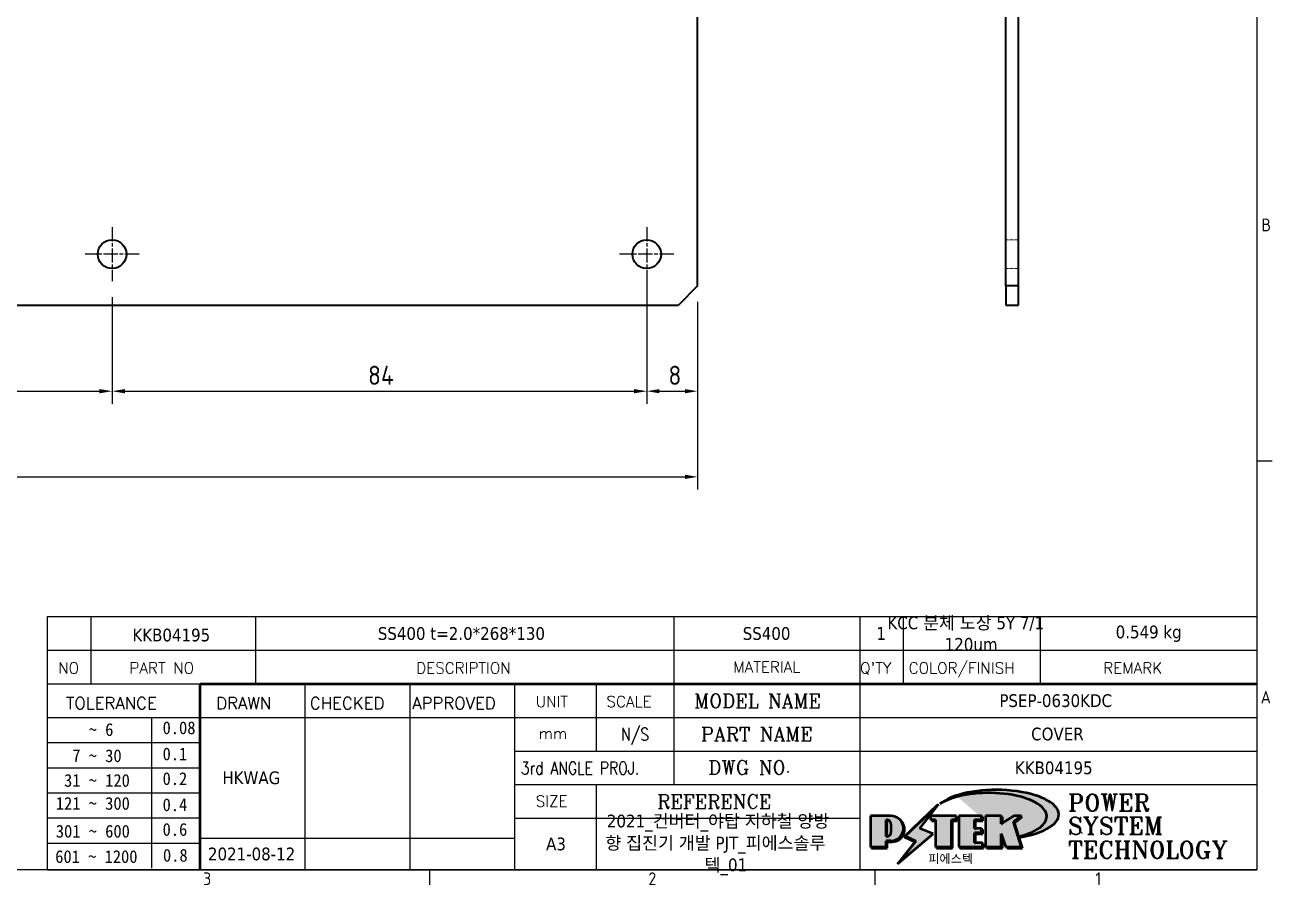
# Model space of a CAD drawing. Header units: millimetres. Extents: x 0 to 420, y 0 to 297.
# Drawn here: x 216.4 to 412.4, y 7.6 to 142.8 of the extents above; entities that cross this region are included whole.
import ezdxf
from ezdxf.enums import TextEntityAlignment as Align

# ---------------------------------------------------------------- set-up
doc = ezdxf.new("R2010")
doc.units = ezdxf.units.MM
doc.linetypes.add('CHAIN', pattern=[0.35429999999999995, 0.2362, -0.0295, 0.0591, -0.0295])
doc.linetypes.add('DASHED', pattern=[0.2067, 0.1654, -0.0413])
doc.layers.get('0').update_dxf_attribs({"color": 3, "lineweight": 25})
for name, color, linetype, lineweight in [('가려진 것(ISO)', 2, 'DASHED', 18), ('가시적인 것(ISO)', 3, 'Continuous', 40), ('경계(ISO)', 7, 'Continuous', 25), ('제목(ISO)', 5, 'Continuous', 50), ('중심 표식(ISO)', 1, 'Continuous', 25), ('치수(ISO)', 2, 'Continuous', 25), ('해치(ISO)', 7, 'Continuous', 18)]:
    doc.layers.add(name, color=color, linetype=linetype, lineweight=lineweight)
doc.styles.add('HAN_291', font='')
doc.styles.add('HAN_370', font='', dxfattribs={"width": 2})
doc.styles.add('RC_284', font='ROMANC.shx')
doc.styles.add('RC_287', font='ROMANC.shx')
doc.styles.add('RC_292', font='ROMANC.shx')
doc.styles.add('ROMANT_294', font='romant.shx')
doc.styles.add('문자 텍스트_PSTEK_POSCO', font='isocp.shx')
doc.styles.add('치수 텍스트_PSTEK_POSCO', font='isocp.shx')
doc.styles.add('텍스트 스타일198', font='tahoma.ttf')
doc.styles.add('텍스트 스타일333', font='ROMANC.shx', dxfattribs={"width": 0.800000011920929})
doc.styles.get('HAN_291').set_extended_font_data('GulimChe')
doc.styles.get('HAN_370').set_extended_font_data('GulimChe')
doc.dimstyles.new('치수_PSTEK_POSCO', dxfattribs={"dimtxt": 3, "dimasz": 2, "dimexe": 2, "dimexo": 2.5, "dimgap": 1, "dimtad": 1, "dimrnd": 1e-08, "dimdsep": 46, "dimtxsty": '치수 텍스트_PSTEK_POSCO', "dimcen": 0.09, "dimdle": 10, "dimclrd": 7, "dimclre": 7, "dimclrt": 2, "dimadec": 1, "dimazin": 2, "dimtfac": 1, "dimtmove": 0, "dimatfit": 3, "dimfxl": 0, "dimtolj": 1, "dimlwd": -1, "dimlwe": -1, "dimarcsym": 0})

# ---------------------------------------------------------------- blocks, each defined once
blk = doc.blocks.new('경계 Default Border')
at = {"layer": '경계(ISO)'}
for p, q in [((410, 74.25000190734863), (412.400016784668, 74.25000190734863)), ((280, 10), (280, 7.599999904632568)), ((350, 10), (350, 7.599999904632568))]:
    blk.add_line(p, q, dxfattribs=at)
at = {"layer": '경계(ISO)', "flags": 128}
blk.add_lwpolyline([(10, 10), (10, 287.0000076293945), (410, 287.0000076293945), (410, 10), (10, 10)], dxfattribs=at)
at = {"layer": '경계(ISO)', "color": 2, "char_height": 2.000000029802322, "attachment_point": 7, "style": '문자 텍스트_PSTEK_POSCO'}
for s, insert in [('B', (410.718846771929, 110.3559296629392)), ('A', (410.6096005397006, 36.12023240455892)), ('3', (244.4456930345745, 7.580929648038)), ('2', (314.418492964537, 7.580929648038)), ('1', (384.6573774223157, 7.599999970197677))]:
    blk.add_mtext(s, dxfattribs=dict(at, insert=insert))
blk = doc.blocks.new('제목 블록 PSTEK')
for color, points in [(252, [(317.2195697678507, 17.0593801673321), (322.0326348870767, 21.62682475217465), (322.2781991042243, 21.94392121864296), (317.0471853425802, 16.97985676345368), (318.7512090904202, 16.1899260703855), (316.0018030350395, 12.71868385740789), (316.3356552234328, 13.00206718743325), (318.9235935156908, 16.2694494742633)]), (5, [(321.6183518841322, 17.4193704504104), (319.5281351041078, 18.24969419629727), (322.4505835294948, 22.02344462252142), (317.2195697678507, 17.0593801673321), (318.9235935156908, 16.2694494742633), (316.1741874603099, 12.79820726128571)]), (1, [(324.4839107253602, 19.60711530335299), (325.2419748254881, 19.60711530335299), (325.2419748254881, 20.25857663940324), (321.2266040451076, 20.25857663940324), (321.2266040451076, 19.60711530335299), (321.9846681452406, 19.60711530335299), (321.9846681452406, 15.3430047401139), (324.4839107253602, 15.3430047401139)]), (252, [(321.9846681452406, 19.60711530335299), (321.4042753185749, 19.60711530335299), (321.4042753185749, 19.45905590879572), (321.9846681452406, 19.45905590879572)]), (252, [(324.6615819988275, 19.45905590879572), (325.4196460989604, 19.45905590879572), (325.4196460989604, 20.11051724484596), (325.2419748254881, 20.11051724484596), (325.2419748254881, 19.60711530335299), (324.4839107253602, 19.60711530335299), (324.4839107253602, 15.3430047401139), (322.1623394187076, 15.3430047401139), (322.1623394187076, 15.19494534555726), (324.6615819988275, 15.19494534555726)]), (1, [(329.2277337269622, 20.25857663940324), (325.65654113025, 20.25857663940324), (325.65654113025, 15.3430047401139), (329.3580259941756, 15.3430047401139), (329.3580259941756, 15.9944660761648), (328.1137701654877, 15.9944660761648), (328.1137701654877, 17.56360607323003), (329.2277337269622, 17.56360607323003), (329.2277337269622, 18.25543873810179), (328.1137701654877, 18.25543873810179), (328.1137701654877, 19.60711530335299), (329.2277337269622, 19.60711530335299)]), (252, [(328.2914414389548, 19.45905590879572), (329.4054050004294, 19.45905590879572), (329.4054050004294, 20.11051724484596), (329.2277337269622, 20.11051724484596), (329.2277337269622, 19.60711530335299), (328.1137701654877, 19.60711530335299), (328.1137701654877, 18.25543873810179), (328.2914414389548, 18.25543873810179)]), (1, [(332.3312149849806, 20.25857663940324), (329.8592894925411, 20.25857663940324), (329.8592894925411, 15.3430047401139), (332.3312149849806, 15.3430047401139), (332.3312149849806, 17.4318630164523), (333.0701931098801, 15.3430047401139), (335.4855464857051, 15.3430047401139), (334.2514536401189, 19.30614745124769), (335.4379594596742, 20.25857663940324), (334.3071782107978, 20.25857663940324), (332.3312149849806, 18.99741471888304)]), (252, [(332.5088862584528, 20.1105172448466), (332.3312149849806, 20.1105172448466), (332.3312149849806, 18.99741471888368), (332.5088862584528, 19.11081371413894)]), (252, [(335.6156307331414, 20.11051724484596), (335.2535118015555, 20.11051724484596), (334.2514536401189, 19.30614745124769), (335.4855464857051, 15.3430047401139), (333.1954852176545, 15.3430047401139), (333.2478643833523, 15.19494534555726), (335.6632177591723, 15.19494534555726), (334.4291249135862, 19.15808805669106)]), (252, [(328.2914414389548, 17.41554667867274), (329.4054050004294, 17.41554667867274), (329.4054050004294, 18.10737934354514), (329.2277337269622, 18.10737934354514), (329.2277337269622, 17.56360607323003), (328.1137701654877, 17.56360607323003), (328.1137701654877, 15.9944660761648), (328.2914414389548, 15.9944660761648)]), (252, [(329.5356972676428, 15.8464066816075), (329.3580259941756, 15.8464066816075), (329.3580259941756, 15.3430047401139), (325.8342124037171, 15.3430047401139), (325.8342124037171, 15.19494534555726), (329.5356972676428, 15.19494534555726)]), (252, [(332.5088862584528, 16.92964231796647), (332.3312149849806, 17.43186301645164), (332.3312149849806, 15.3430047401139), (330.0369607660135, 15.3430047401139), (330.0369607660135, 15.19494534555726), (332.5088862584528, 15.19494534555726)])]:
    blk.add_hatch(color=color).paths.add_polyline_path(points)
h = blk.add_hatch(color=1)
edge = h.paths.add_edge_path(flags=0)
edge.add_line((314.2242174273352, 19.60711530335299), (314.2242174273352, 17.00126995915134))
edge.add_line((314.2242174273352, 17.00126995915134), (314.3485873187598, 17.00126995915134))
edge.add_arc((314.3485873187598, 17.6527312952023), 0.6514613360509371, 270, 360)
edge.add_line((315.0000486548106, 17.6527312952023), (315.0000486548106, 18.95565396730211))
edge.add_arc((314.3485873187598, 18.95565396730212), 0.6514613360508712, 0, 90)
edge.add_line((314.3485873187598, 19.60711530335299), (314.2242174273352, 19.60711530335299))
edge = h.paths.add_edge_path()
edge.add_arc((314.9847713324306, 18.28938669179658), 1.969189947606664, 269.9999999999959, 450)
edge.add_line((314.9847713324306, 20.25857663940318), (311.7664314776902, 20.25857663940324))
edge.add_line((311.7664314776902, 20.25857663940324), (311.7664314776902, 15.3430047401139))
edge.add_line((311.7664314776902, 15.3430047401139), (314.2242174273352, 15.3430047401139))
edge.add_line((314.2242174273352, 15.3430047401139), (314.2242174273352, 16.32019674418991))
edge.add_line((314.2242174273352, 16.32019674418991), (314.9847713324307, 16.32019674418991))
h = blk.add_hatch(color=252)
edge = h.paths.add_edge_path()
edge.add_arc((314.9847713324309, 18.28938669179657), 1.969189947606666, 270, 406.8278729790604)
edge.add_arc((315.1624426058984, 18.1413272972396), 1.969189947606962, -90, 53.560984836317004, ccw=False)
edge.add_line((315.1624426058984, 16.17213734963263), (314.4018887008024, 16.17213734963263))
edge.add_line((314.4018887008024, 16.17213734963263), (314.4018887008024, 15.19494534555726))
edge.add_line((314.4018887008024, 15.19494534555726), (311.9441027511573, 15.19494534555726))
edge.add_line((311.9441027511573, 15.19494534555726), (311.9441027511573, 15.3430047401139))
edge.add_line((311.9441027511573, 15.3430047401139), (314.2242174273352, 15.3430047401139))
edge.add_line((314.2242174273352, 15.3430047401139), (314.2242174273352, 16.32019674418991))
edge.add_line((314.2242174273352, 16.32019674418991), (314.9847713324309, 16.32019674418991))
h = blk.add_hatch(color=252)
edge = h.paths.add_edge_path()
edge.add_line((314.4018887008024, 19.45905590879572), (314.5262585922315, 19.45905590879572))
edge.add_arc((314.5262585922314, 18.80759457274939), 0.6514613360463194, 60.4189348879147, 90.00000000000318, ccw=False)
edge.add_arc((314.3485873187602, 18.95565396730057), 0.6514613360524251, 39.96992292766206, 90.00000000009999)
edge.add_line((314.3485873187591, 19.60711530335307), (314.2242174273352, 19.60711530335298))
edge.add_line((314.2242174273352, 19.60711530335299), (314.2242174273352, 17.00126995915134))
edge.add_line((314.2242174273352, 17.00126995915134), (314.3485873187591, 17.00126995915134))
edge.add_arc((314.3485873187568, 17.652731295233), 0.6514613360816299, 270.0000000002, 274.6930825552478)
edge.add_line((314.4018887008024, 17.0034541317032), (314.4018887008024, 19.45905590879572))
at = {"layer": '해치(ISO)', "true_color": 0x27d1fc}
h = blk.add_hatch(color=140, dxfattribs=at)
edge = h.paths.add_edge_path()
edge.add_ellipse((330.3660919371412, 20.15576403068321), major_axis=(9.100907360794343, 0), ratio=0.4069904968023172, start_angle=301.3098473703837, end_angle=507.7436900681698)
edge.add_ellipse((331.5340919371412, 20.4634168429492), major_axis=(-9.82350664112931, 0), ratio=0.3942600559756514, start_angle=111.51207141178469, end_angle=334.47025347086895, ccw=False)
edge.add_line((335.1363447531188, 16.8601935978785), (335.0955236905705, 16.99119398620872))
at = {"color": 180}
for p, q in [((182.475792979055, 11.79100474011392), (182.4757929790549, 51.56524660363496)), ((182.4757929790549, 51.56524660363496), (372.4757929537551, 51.56524660363496)), ((189.2651435055721, 51.56524660363496), (189.2651435055722, 41.00524660363494)), ((215.2152739891528, 41.00524660363494), (215.2152739891528, 51.56524660363496)), ((280.8758854511282, 51.56524660363496), (280.8758854511282, 41.00524660363494)), ((310.0881549537552, 51.56524660363496), (310.0881549537553, 41.00524660363494)), ((316.9044520275131, 51.56524660363496), (316.9044520275127, 41.00524660363494)), ((338.4566026226726, 51.56524660363496), (338.4566026226727, 41.00524660363494)), ((372.4757929537551, 51.56524660363496), (372.4757929537551, 11.79100474011389)), ((182.475792979055, 46.2852466036349), (372.4757929537551, 46.28524660363492)), ((182.475792979055, 41.00524660363493), (206.451475290024, 41.00524660363493)), ((222.9401812389276, 11.79100474011392), (222.9401812389276, 41.00524660363494)), ((239.4288871878316, 11.79100474011392), (239.4288871878316, 41.00524660363494)), ((255.9175931367356, 11.79100474011392), (255.9175931367356, 41.00524660363494)), ((268.6918866058747, 41.00524660363494), (268.6918866058747, 30.44524660363498)), ((280.8758854511282, 41.00524660363494), (280.8758854511282, 25.16524660363502)), ((310.088154953755, 41.00524660363494), (310.088154953755, 11.79100474011392)), ((182.475792979055, 35.72524660363497), (206.451475290024, 35.72524660363497)), ((198.8621818849491, 12.02524660363491), (198.8621818849491, 35.72524660363497)), ((206.451475290024, 35.72524660363497), (372.4757929537551, 35.72524660363497)), ((182.475792979055, 31.77524660363492), (206.451475290024, 31.77524660363492)), ((255.917593136736, 30.44524660363498), (372.4757929537552, 30.44524660363501)), ((182.475792979055, 27.82524660363487), (206.451475290024, 27.82524660363487)), ((182.475792979055, 23.87524660363505), (206.451475290024, 23.87524660363505)), ((255.9175931367359, 25.16524660363502), (372.4757929537552, 25.165246603635)), ((268.6918866058744, 25.16524660363502), (268.6918866058744, 11.79100474011392)), ((182.475792979055, 19.92524660363478), (206.451475290024, 19.92524660363478)), ((255.9175931367359, 19.88524660363481), (310.0881549537553, 19.88524660363481)), ((182.475792979055, 15.97524660363496), (206.451475290024, 15.97524660363496)), ((206.451475290024, 16.74100474011396), (255.9175931367359, 16.74100474011396)), ((182.475792979055, 11.79100474011392), (372.4757929537551, 11.79100474011389))]:
    blk.add_line(p, q, dxfattribs=at)
at = {"color": 7, "lineweight": 50}
for p, q in [((206.4514752900237, 11.79100474011392), (206.4514752900237, 41.00524660363494)), ((206.451475290024, 41.00524660363494), (372.4757929537551, 41.00524660363496))]:
    blk.add_line(p, q, dxfattribs=at)
at = {"color": 7}
for p, q in [((322.2781991042243, 21.94392121864296), (317.0471853425802, 16.97985676345368)), ((322.4505835294948, 22.02344462252142), (317.2195697678507, 17.0593801673321)), ((317.2195697678507, 17.0593801673321), (322.0326348870767, 21.62682475217465)), ((319.5281351041078, 18.24969419629727), (322.4505835294948, 22.02344462252142)), ((322.0326348870767, 21.62682475217465), (322.2781991042243, 21.94392121864296)), ((311.7664314776902, 20.25900474011391), (311.7664314776902, 15.34300474011391)), ((314.9847713324309, 20.25857663940324), (311.7664314776902, 20.25857663940324)), ((314.9847713324309, 20.25857663940324), (311.7664314776902, 20.25857663940324)), ((311.7664314776902, 20.25857663940324), (311.7664314776902, 15.3430047401139)), ((314.2242174273352, 17.00126995915134), (314.2242174273352, 19.60711530335299)), ((314.2242174273352, 19.60711530335299), (314.3485873187591, 19.60711530335299)), ((314.3485873187591, 19.60711530335299), (314.2242174273352, 19.60711530335299)), ((314.2242174273352, 19.60711530335299), (314.2242174273352, 17.00126995915134)), ((314.2242174273352, 17.00126995915134), (314.2242174273352, 19.60711530335299)), ((314.2242174273352, 19.60711530335299), (314.3485873187591, 19.60711530335299)), ((325.2419748254881, 20.25857663940324), (321.2266040451076, 20.25857663940324)), ((321.2266040451076, 20.25857663940324), (321.2266040451076, 19.60711530335299)), ((325.2419748254881, 20.25857663940324), (321.2266040451076, 20.25857663940324)), ((321.2266040451076, 20.25857663940324), (321.2266040451076, 19.60711530335299)), ((321.2266040451076, 19.60711530335299), (321.9846681452406, 19.60711530335299)), ((321.2266040451076, 19.60711530335299), (321.9846681452406, 19.60711530335299)), ((321.4042753185749, 19.60711530335299), (321.4042753185749, 19.45905590879572)), ((321.9846681452406, 19.60711530335299), (321.4042753185749, 19.60711530335299)), ((321.9846681452406, 19.60711530335299), (321.9846681452406, 15.3430047401139)), ((321.9846681452406, 19.45905590879572), (321.9846681452406, 19.60711530335299)), ((321.9846681452406, 19.60711530335299), (321.9846681452406, 15.3430047401139)), ((324.4839107253602, 19.60711530335299), (325.2419748254881, 19.60711530335299)), ((324.4839107253602, 15.3430047401139), (324.4839107253602, 19.60711530335299)), ((325.2419748254881, 19.60711530335299), (324.4839107253602, 19.60711530335299)), ((324.4839107253602, 19.60711530335299), (324.4839107253602, 15.3430047401139)), ((324.4839107253602, 19.60711530335299), (325.2419748254881, 19.60711530335299)), ((324.4839107253602, 15.3430047401139), (324.4839107253602, 19.60711530335299)), ((325.2419748254881, 19.60711530335299), (325.2419748254881, 20.25857663940324)), ((325.2419748254881, 19.60711530335299), (325.2419748254881, 20.25857663940324)), ((325.4196460989604, 20.11051724484596), (325.2419748254881, 20.11051724484596)), ((325.2419748254881, 20.11051724484596), (325.2419748254881, 19.60711530335299)), ((325.4196460989604, 19.45905590879572), (325.4196460989604, 20.11051724484596)), ((329.2277337269622, 20.25857663940324), (325.65654113025, 20.25857663940324)), ((325.65654113025, 20.25857663940324), (325.65654113025, 15.3430047401139)), ((325.65654113025, 20.25857663940324), (325.65654113025, 15.3430047401139)), ((329.2277337269622, 20.25857663940324), (325.65654113025, 20.25857663940324)), ((328.1137701654877, 18.25543873810179), (328.1137701654877, 19.60711530335299)), ((328.1137701654877, 19.60711530335299), (329.2277337269622, 19.60711530335299)), ((329.2277337269622, 19.60711530335299), (328.1137701654877, 19.60711530335299)), ((328.1137701654877, 19.60711530335299), (328.1137701654877, 18.25543873810179)), ((328.1137701654877, 18.25543873810179), (328.1137701654877, 19.60711530335299)), ((328.1137701654877, 19.60711530335299), (329.2277337269622, 19.60711530335299)), ((329.2277337269622, 19.60711530335299), (329.2277337269622, 20.25857663940324)), ((329.2277337269622, 19.60711530335299), (329.2277337269622, 20.25857663940324)), ((329.4054050004294, 20.11051724484596), (329.2277337269622, 20.11051724484596)), ((329.2277337269622, 20.11051724484596), (329.2277337269622, 19.60711530335299)), ((329.4054050004294, 19.45905590879572), (329.4054050004294, 20.11051724484596)), ((332.3312149849806, 20.25857663940324), (329.8592894925411, 20.25857663940324)), ((329.8592894925411, 20.25857663940324), (329.8592894925411, 15.3430047401139)), ((329.8592894925411, 20.25857663940324), (329.8592894925411, 15.3430047401139)), ((332.3312149849806, 20.25857663940324), (329.8592894925411, 20.25857663940324)), ((334.3071782107978, 20.25857663940324), (332.3312149849806, 18.99741471888304)), ((332.3312149849806, 18.99741471888304), (332.3312149849806, 20.25857663940324)), ((334.3071782107978, 20.25857663940324), (332.3312149849806, 18.99741471888304)), ((332.3312149849806, 18.99741471888304), (332.3312149849806, 20.25857663940324)), ((332.5088862584528, 20.1105172448466), (332.3312149849806, 20.1105172448466)), ((332.3312149849806, 20.1105172448466), (332.3312149849806, 18.99741471888368)), ((332.5088862584528, 19.11081371413894), (332.5088862584528, 20.1105172448466)), ((334.2514536401189, 19.30614745124769), (335.4379594596742, 20.25857663940324)), ((334.2514536401189, 19.30614745124769), (335.4379594596742, 20.25857663940324)), ((335.2535118015555, 20.11051724484596), (334.2514536401189, 19.30614745124769)), ((335.4379594596742, 20.25857663940324), (334.3071782107978, 20.25857663940324)), ((335.4379594596742, 20.25857663940324), (334.3071782107978, 20.25857663940324)), ((334.4291249135862, 19.15808805669104), (335.6156307331414, 20.11051724484596)), ((335.6156307331414, 20.11051724484596), (335.2535118015555, 20.11051724484596)), ((314.4018887008024, 19.45905590879572), (314.5262585922314, 19.45905590879572)), ((314.4018887008024, 17.0034541317032), (314.4018887008024, 19.45905590879572)), ((315.0000486548106, 18.95565396730275), (315.0000486548106, 17.65273129520161)), ((315.0000486548106, 18.95565396730275), (315.0000486548106, 17.65273129520161)), ((321.6183518841322, 17.4193704504104), (319.5281351041078, 18.24969419629727)), ((321.4042753185749, 19.45905590879572), (321.9846681452406, 19.45905590879572)), ((324.6615819988275, 19.45905590879572), (325.4196460989604, 19.45905590879572)), ((324.6615819988275, 15.19494534555726), (324.6615819988275, 19.45905590879572)), ((329.2277337269622, 18.25543873810179), (328.1137701654877, 18.25543873810179)), ((328.1137701654877, 18.25543873810179), (328.2914414389548, 18.25543873810179)), ((329.2277337269622, 18.25543873810179), (328.1137701654877, 18.25543873810179)), ((328.2914414389548, 18.25543873810179), (328.2914414389548, 19.45905590879572)), ((328.2914414389548, 19.45905590879572), (329.4054050004294, 19.45905590879572)), ((329.2277337269622, 17.56360607323003), (329.2277337269622, 18.25543873810179)), ((329.2277337269622, 17.56360607323003), (329.2277337269622, 18.25543873810179)), ((329.4054050004294, 18.10737934354514), (329.2277337269622, 18.10737934354514)), ((329.2277337269622, 18.10737934354514), (329.2277337269622, 17.56360607323003)), ((329.4054050004294, 17.41554667867274), (329.4054050004294, 18.10737934354514)), ((332.3312149849806, 18.99741471888368), (332.5088862584528, 19.11081371413894)), ((335.4855464857051, 15.3430047401139), (334.2514536401189, 19.30614745124769)), ((334.2514536401189, 19.30614745124769), (335.4855464857051, 15.3430047401139)), ((335.4855464857051, 15.3430047401139), (334.2514536401189, 19.30614745124769)), ((335.6632177591723, 15.19494534555726), (334.4291249135862, 19.15808805669104)), ((345.0447381189468, 17.50375595811051), (344.9867755289346, 17.689895936919)), ((314.3485873187591, 17.00126995915134), (314.2242174273352, 17.00126995915134)), ((314.2242174273352, 17.00126995915134), (314.3485873187591, 17.00126995915134)), ((314.3485873187591, 17.00126995915134), (314.2242174273352, 17.00126995915134)), ((314.2242174273352, 16.32019674418991), (314.9847713324309, 16.32019674418991)), ((314.2242174273352, 15.3430047401139), (314.2242174273352, 16.32019674418991)), ((314.9847713324309, 16.32019674418991), (314.2242174273352, 16.32019674418991)), ((314.2242174273352, 16.32019674418991), (314.2242174273352, 15.3430047401139)), ((314.2242174273352, 16.32019674418991), (314.9847713324309, 16.32019674418991)), ((314.2242174273352, 15.3430047401139), (314.2242174273352, 16.32019674418991)), ((314.4018887008024, 16.17213734963263), (315.162442605898, 16.17213734963263)), ((314.4018887008024, 15.19494534555726), (314.4018887008024, 16.17213734963263)), ((318.7512090904202, 16.1899260703855), (316.0018030350395, 12.71868385740789)), ((316.1741874603099, 12.79820726128571), (321.6183518841322, 17.4193704504104)), ((318.9235935156908, 16.2694494742633), (316.1741874603099, 12.79820726128571)), ((316.3356552234328, 13.00206718743325), (318.9235935156908, 16.2694494742633)), ((317.0471853425802, 16.97985676345368), (318.7512090904202, 16.1899260703855)), ((318.9235935156908, 16.2694494742633), (317.2195697678507, 17.0593801673321)), ((317.2195697678507, 17.0593801673321), (318.9235935156908, 16.2694494742633)), ((328.1137701654877, 17.56360607323003), (329.2277337269622, 17.56360607323003)), ((328.1137701654877, 15.9944660761648), (328.1137701654877, 17.56360607323003)), ((329.2277337269622, 17.56360607323003), (328.1137701654877, 17.56360607323003)), ((328.1137701654877, 17.56360607323003), (328.1137701654877, 15.9944660761648)), ((328.1137701654877, 17.56360607323003), (329.2277337269622, 17.56360607323003)), ((328.1137701654877, 15.9944660761648), (328.1137701654877, 17.56360607323003)), ((329.3580259941756, 15.9944660761648), (328.1137701654877, 15.9944660761648)), ((328.1137701654877, 15.9944660761648), (328.2914414389548, 15.9944660761648)), ((329.3580259941756, 15.9944660761648), (328.1137701654877, 15.9944660761648)), ((328.2914414389548, 15.9944660761648), (328.2914414389548, 17.41554667867274)), ((328.2914414389548, 17.41554667867274), (329.4054050004294, 17.41554667867274)), ((329.3580259941756, 15.3430047401139), (329.3580259941756, 15.9944660761648)), ((329.3580259941756, 15.3430047401139), (329.3580259941756, 15.9944660761648)), ((329.5356972676428, 15.8464066816075), (329.3580259941756, 15.8464066816075)), ((329.3580259941756, 15.8464066816075), (329.3580259941756, 15.3430047401139)), ((329.5356972676428, 15.19494534555726), (329.5356972676428, 15.8464066816075)), ((332.3312149849806, 17.4318630164523), (333.0701931098801, 15.3430047401139)), ((332.3312149849806, 15.3430047401139), (332.3312149849806, 17.4318630164523)), ((332.5088862584528, 16.92964231796647), (332.3312149849806, 17.43186301645164)), ((332.3312149849806, 17.43186301645164), (332.3312149849806, 15.3430047401139)), ((332.3312149849806, 17.4318630164523), (333.0701931098801, 15.3430047401139)), ((332.3312149849806, 15.3430047401139), (332.3312149849806, 17.4318630164523)), ((332.5088862584528, 15.19494534555726), (332.5088862584528, 16.92964231796647)), ((311.7664314776902, 15.3430047401139), (314.2242174273352, 15.3430047401139)), ((311.7664314776902, 15.3430047401139), (314.2242174273352, 15.3430047401139)), ((314.2242174273352, 15.3430047401139), (311.9441027511573, 15.3430047401139)), ((311.9441027511573, 15.3430047401139), (311.9441027511573, 15.19494534555726)), ((311.9441027511573, 15.19494534555726), (314.4018887008024, 15.19494534555726)), ((321.9846681452406, 15.3430047401139), (324.4839107253602, 15.3430047401139)), ((321.9846681452406, 15.3430047401139), (324.4839107253602, 15.3430047401139)), ((324.4839107253602, 15.3430047401139), (322.1623394187076, 15.3430047401139)), ((322.1623394187076, 15.3430047401139), (322.1623394187076, 15.19494534555726)), ((322.1623394187076, 15.19494534555726), (324.6615819988275, 15.19494534555726)), ((325.65654113025, 15.3430047401139), (329.3580259941756, 15.3430047401139)), ((325.65654113025, 15.3430047401139), (329.3580259941756, 15.3430047401139)), ((329.3580259941756, 15.3430047401139), (325.8342124037171, 15.3430047401139)), ((325.8342124037171, 15.3430047401139), (325.8342124037171, 15.19494534555726)), ((325.8342124037171, 15.19494534555726), (329.5356972676428, 15.19494534555726)), ((329.8592894925411, 15.3430047401139), (332.3312149849806, 15.3430047401139)), ((329.8592894925411, 15.3430047401139), (332.3312149849806, 15.3430047401139)), ((332.3312149849806, 15.3430047401139), (330.0369607660135, 15.3430047401139)), ((330.0369607660135, 15.3430047401139), (330.0369607660135, 15.19494534555726)), ((330.0369607660135, 15.19494534555726), (332.5088862584528, 15.19494534555726)), ((333.0701931098801, 15.3430047401139), (335.4855464857051, 15.3430047401139)), ((333.0701931098801, 15.3430047401139), (335.4855464857051, 15.3430047401139)), ((335.4855464857051, 15.3430047401139), (333.1954852176545, 15.3430047401139)), ((333.1954852176545, 15.3430047401139), (333.2478643833523, 15.19494534555726)), ((333.2478643833523, 15.19494534555726), (335.6632177591723, 15.19494534555726)), ((316.0018030350395, 12.71868385740789), (316.3356552234328, 13.00206718743325))]:
    blk.add_line(p, q, dxfattribs=at)
at = {"color": 5}
for p, q in [((322.4505835294948, 22.02344462252142), (317.2195697678507, 17.0593801673321)), ((319.5281351041078, 18.24969419629727), (322.4505835294948, 22.02344462252142)), ((321.6183518841322, 17.4193704504104), (319.5281351041078, 18.24969419629727)), ((316.1741874603099, 12.79820726128571), (321.6183518841322, 17.4193704504104)), ((318.9235935156908, 16.2694494742633), (316.1741874603099, 12.79820726128571)), ((317.2195697678507, 17.0593801673321), (318.9235935156908, 16.2694494742633))]:
    blk.add_line(p, q, dxfattribs=at)
at = {"color": 1}
for p, q in [((314.9847713324309, 20.25857663940324), (311.7664314776902, 20.25857663940324)), ((311.7664314776902, 20.25857663940324), (311.7664314776902, 15.3430047401139)), ((314.2242174273352, 17.00126995915134), (314.2242174273352, 19.60711530335299)), ((314.2242174273352, 19.60711530335299), (314.3485873187591, 19.60711530335299)), ((325.2419748254881, 20.25857663940324), (321.2266040451076, 20.25857663940324)), ((321.2266040451076, 20.25857663940324), (321.2266040451076, 19.60711530335299)), ((321.2266040451076, 19.60711530335299), (321.9846681452406, 19.60711530335299)), ((321.9846681452406, 19.60711530335299), (321.9846681452406, 15.3430047401139)), ((324.4839107253602, 19.60711530335299), (325.2419748254881, 19.60711530335299)), ((324.4839107253602, 15.3430047401139), (324.4839107253602, 19.60711530335299)), ((325.2419748254881, 19.60711530335299), (325.2419748254881, 20.25857663940324)), ((329.2277337269622, 20.25857663940324), (325.65654113025, 20.25857663940324)), ((325.65654113025, 20.25857663940324), (325.65654113025, 15.3430047401139)), ((328.1137701654877, 18.25543873810179), (328.1137701654877, 19.60711530335299)), ((328.1137701654877, 19.60711530335299), (329.2277337269622, 19.60711530335299)), ((329.2277337269622, 19.60711530335299), (329.2277337269622, 20.25857663940324)), ((332.3312149849806, 20.25857663940324), (329.8592894925411, 20.25857663940324)), ((329.8592894925411, 20.25857663940324), (329.8592894925411, 15.3430047401139)), ((334.3071782107978, 20.25857663940324), (332.3312149849806, 18.99741471888304)), ((332.3312149849806, 18.99741471888304), (332.3312149849806, 20.25857663940324)), ((334.2514536401189, 19.30614745124769), (335.4379594596742, 20.25857663940324)), ((335.4379594596742, 20.25857663940324), (334.3071782107978, 20.25857663940324)), ((315.0000486548106, 18.95565396730275), (315.0000486548106, 17.65273129520161)), ((329.2277337269622, 18.25543873810179), (328.1137701654877, 18.25543873810179)), ((329.2277337269622, 17.56360607323003), (329.2277337269622, 18.25543873810179)), ((335.4855464857051, 15.3430047401139), (334.2514536401189, 19.30614745124769)), ((314.3485873187591, 17.00126995915134), (314.2242174273352, 17.00126995915134)), ((314.2242174273352, 16.32019674418991), (314.9847713324309, 16.32019674418991)), ((314.2242174273352, 15.3430047401139), (314.2242174273352, 16.32019674418991)), ((328.1137701654877, 17.56360607323003), (329.2277337269622, 17.56360607323003)), ((328.1137701654877, 15.9944660761648), (328.1137701654877, 17.56360607323003)), ((329.3580259941756, 15.9944660761648), (328.1137701654877, 15.9944660761648)), ((329.3580259941756, 15.3430047401139), (329.3580259941756, 15.9944660761648)), ((332.3312149849806, 17.4318630164523), (333.0701931098801, 15.3430047401139)), ((332.3312149849806, 15.3430047401139), (332.3312149849806, 17.4318630164523)), ((311.7664314776902, 15.3430047401139), (314.2242174273352, 15.3430047401139)), ((321.9846681452406, 15.3430047401139), (324.4839107253602, 15.3430047401139)), ((325.65654113025, 15.3430047401139), (329.3580259941756, 15.3430047401139)), ((329.8592894925411, 15.3430047401139), (332.3312149849806, 15.3430047401139)), ((333.0701931098801, 15.3430047401139), (335.4855464857051, 15.3430047401139))]:
    blk.add_line(p, q, dxfattribs=at)
at = {"color": 7}
for centre, radius, start, end in [((314.3485873187598, 18.95565396730211), 0.6514613360508712, 0, 90), ((314.3485873187602, 18.95565396730057), 0.6514613360524251, 39.96992292766117, 90), ((314.3485873187598, 18.95565396730212), 0.6514613360508712, 0, 90), ((314.9847713324309, 18.28938669179658), 1.969189947606665, 270, 90), ((314.9847713324309, 18.28938669179658), 1.969189947606665, 270, 90), ((314.9847713324307, 18.2893866917965), 1.969189947606594, 270, 46.82787297909833), ((315.1624426058984, 18.1413272972396), 1.969189947606961, 270, 53.56098483636067), ((314.3485873187597, 17.65273129520228), 0.6514613360509381, 270, 0), ((314.3485873187598, 17.6527312952023), 0.6514613360509381, 270, 0), ((314.5262585922314, 18.80759457274939), 0.6514613360463193, 60.41893488791137, 90), ((314.3485873187568, 17.652731295233), 0.6514613360816299, 270, 274.6930825552478)]:
    blk.add_arc(centre, radius, start, end, dxfattribs=at)
at = {"color": 1}
for centre, radius, start, end in [((314.3485873187598, 18.95565396730211), 0.6514613360508712, 0, 90), ((314.9847713324309, 18.28938669179657), 1.969189947606665, 270, 90), ((314.3485873187598, 17.6527312952023), 0.6514613360509381, 270, 0)]:
    blk.add_arc(centre, radius, start, end, dxfattribs=at)
at = {"layer": '제목(ISO)', "lineweight": 18}
blk.add_line((182.475792979055, 35.72500474011393), (182.475792979055, 11.79100474011392), dxfattribs=at)
at = {"layer": '제목(ISO)'}
for p, q in [((322.2781991042243, 21.94392121864296), (317.0471853425802, 16.97985676345368)), ((322.4505835294948, 22.02344462252142), (317.2195697678507, 17.0593801673321)), ((317.2195697678507, 17.0593801673321), (322.0326348870767, 21.62682475217465)), ((319.5281351041078, 18.24969419629727), (322.4505835294948, 22.02344462252142)), ((322.0326348870767, 21.62682475217465), (322.2781991042243, 21.94392121864296)), ((314.9847713324306, 20.25857663940324), (311.7664314776902, 20.25857663940324)), ((311.7664314776902, 20.25857663940324), (311.7664314776902, 15.3430047401139)), ((314.2242174273352, 17.00126995915134), (314.2242174273352, 19.60711530335299)), ((314.2242174273352, 19.60711530335299), (314.3485873187598, 19.60711530335299)), ((314.3485873187591, 19.60711530335299), (314.2242174273352, 19.60711530335299)), ((314.2242174273352, 19.60711530335299), (314.2242174273352, 17.00126995915134)), ((325.2419748254881, 20.25857663940324), (321.2266040451076, 20.25857663940324)), ((321.2266040451076, 20.25857663940324), (321.2266040451076, 19.60711530335299)), ((321.2266040451076, 19.60711530335299), (321.9846681452406, 19.60711530335299)), ((321.9846681452406, 19.60711530335299), (321.4042753185749, 19.60711530335299)), ((321.4042753185749, 19.60711530335299), (321.4042753185749, 19.45905590879572)), ((321.9846681452406, 19.60711530335299), (321.9846681452406, 15.3430047401139)), ((321.9846681452406, 19.45905590879572), (321.9846681452406, 19.60711530335299)), ((324.4839107253602, 19.60711530335299), (325.2419748254881, 19.60711530335299)), ((324.4839107253602, 15.3430047401139), (324.4839107253602, 19.60711530335299)), ((325.2419748254881, 19.60711530335299), (324.4839107253602, 19.60711530335299)), ((324.4839107253602, 19.60711530335299), (324.4839107253602, 15.3430047401139)), ((325.2419748254881, 19.60711530335299), (325.2419748254881, 20.25857663940324)), ((325.4196460989604, 20.11051724484596), (325.2419748254881, 20.11051724484596)), ((325.2419748254881, 20.11051724484596), (325.2419748254881, 19.60711530335299)), ((325.4196460989604, 19.45905590879572), (325.4196460989604, 20.11051724484596)), ((329.2277337269622, 20.25857663940324), (325.65654113025, 20.25857663940324)), ((325.65654113025, 20.25857663940324), (325.65654113025, 15.3430047401139)), ((328.1137701654877, 18.25543873810179), (328.1137701654877, 19.60711530335299)), ((328.1137701654877, 19.60711530335299), (329.2277337269622, 19.60711530335299)), ((329.2277337269622, 19.60711530335299), (328.1137701654877, 19.60711530335299)), ((328.1137701654877, 19.60711530335299), (328.1137701654877, 18.25543873810179)), ((329.2277337269622, 19.60711530335299), (329.2277337269622, 20.25857663940324)), ((329.4054050004294, 20.11051724484596), (329.2277337269622, 20.11051724484596)), ((329.2277337269622, 20.11051724484596), (329.2277337269622, 19.60711530335299)), ((329.4054050004294, 19.45905590879572), (329.4054050004294, 20.11051724484596)), ((332.3312149849806, 20.25857663940324), (329.8592894925411, 20.25857663940324)), ((329.8592894925411, 20.25857663940324), (329.8592894925411, 15.3430047401139)), ((334.3071782107978, 20.25857663940324), (332.3312149849806, 18.99741471888304)), ((332.3312149849806, 18.99741471888304), (332.3312149849806, 20.25857663940324)), ((332.5088862584528, 20.1105172448466), (332.3312149849806, 20.1105172448466)), ((332.3312149849806, 20.1105172448466), (332.3312149849806, 18.99741471888368)), ((332.5088862584528, 19.11081371413894), (332.5088862584528, 20.1105172448466)), ((334.2514536401189, 19.30614745124769), (335.4379594596742, 20.25857663940324)), ((335.2535118015555, 20.11051724484596), (334.2514536401189, 19.30614745124769)), ((335.4379594596742, 20.25857663940324), (334.3071782107978, 20.25857663940324)), ((334.4291249135862, 19.15808805669106), (335.6156307331414, 20.11051724484596)), ((335.6156307331414, 20.11051724484596), (335.2535118015555, 20.11051724484596)), ((314.4018887008024, 19.45905590879572), (314.5262585922314, 19.45905590879572)), ((314.4018887008024, 17.0034541317032), (314.4018887008024, 19.45905590879572)), ((315.0000486548106, 18.95565396730211), (315.0000486548106, 17.6527312952023)), ((321.6183518841322, 17.4193704504104), (319.5281351041078, 18.24969419629727)), ((321.4042753185749, 19.45905590879572), (321.9846681452406, 19.45905590879572)), ((324.6615819988275, 19.45905590879572), (325.4196460989604, 19.45905590879572)), ((324.6615819988275, 15.19494534555726), (324.6615819988275, 19.45905590879572)), ((329.2277337269622, 18.25543873810179), (328.1137701654877, 18.25543873810179)), ((328.1137701654877, 18.25543873810179), (328.2914414389548, 18.25543873810179)), ((328.2914414389548, 19.45905590879572), (329.4054050004294, 19.45905590879572)), ((328.2914414389548, 18.25543873810179), (328.2914414389548, 19.45905590879572)), ((329.2277337269622, 17.56360607323003), (329.2277337269622, 18.25543873810179)), ((329.4054050004294, 18.10737934354514), (329.2277337269622, 18.10737934354514)), ((329.2277337269622, 18.10737934354514), (329.2277337269622, 17.56360607323003)), ((329.4054050004294, 17.41554667867274), (329.4054050004294, 18.10737934354514)), ((332.3312149849806, 18.99741471888368), (332.5088862584528, 19.11081371413894)), ((335.4855464857051, 15.3430047401139), (334.2514536401189, 19.30614745124769)), ((334.2514536401189, 19.30614745124769), (335.4855464857051, 15.3430047401139)), ((335.6632177591723, 15.19494534555726), (334.4291249135862, 19.15808805669106)), ((314.3485873187598, 17.00126995915134), (314.2242174273352, 17.00126995915134)), ((314.2242174273352, 17.00126995915134), (314.3485873187591, 17.00126995915134)), ((314.2242174273352, 15.3430047401139), (314.2242174273352, 16.32019674418991)), ((314.2242174273352, 16.32019674418991), (314.9847713324307, 16.32019674418991)), ((314.9847713324309, 16.32019674418991), (314.2242174273352, 16.32019674418991)), ((314.2242174273352, 16.32019674418991), (314.2242174273352, 15.3430047401139)), ((314.4018887008024, 15.19494534555726), (314.4018887008024, 16.17213734963263)), ((314.4018887008024, 16.17213734963263), (315.1624426058984, 16.17213734963263)), ((318.7512090904202, 16.1899260703855), (316.0018030350395, 12.71868385740789)), ((316.1741874603099, 12.79820726128571), (321.6183518841322, 17.4193704504104)), ((318.9235935156908, 16.2694494742633), (316.1741874603099, 12.79820726128571)), ((316.3356552234328, 13.00206718743325), (318.9235935156908, 16.2694494742633)), ((317.0471853425802, 16.97985676345368), (318.7512090904202, 16.1899260703855)), ((317.2195697678507, 17.0593801673321), (318.9235935156908, 16.2694494742633)), ((318.9235935156908, 16.2694494742633), (317.2195697678507, 17.0593801673321)), ((328.1137701654877, 15.9944660761648), (328.1137701654877, 17.56360607323003)), ((328.1137701654877, 17.56360607323003), (329.2277337269622, 17.56360607323003)), ((329.2277337269622, 17.56360607323003), (328.1137701654877, 17.56360607323003)), ((328.1137701654877, 17.56360607323003), (328.1137701654877, 15.9944660761648)), ((329.3580259941756, 15.9944660761648), (328.1137701654877, 15.9944660761648)), ((328.1137701654877, 15.9944660761648), (328.2914414389548, 15.9944660761648)), ((328.2914414389548, 17.41554667867274), (329.4054050004294, 17.41554667867274)), ((328.2914414389548, 15.9944660761648), (328.2914414389548, 17.41554667867274)), ((329.3580259941756, 15.3430047401139), (329.3580259941756, 15.9944660761648)), ((329.5356972676428, 15.8464066816075), (329.3580259941756, 15.8464066816075)), ((329.3580259941756, 15.8464066816075), (329.3580259941756, 15.3430047401139)), ((329.5356972676428, 15.19494534555726), (329.5356972676428, 15.8464066816075)), ((332.3312149849806, 15.3430047401139), (332.3312149849806, 17.4318630164523)), ((332.3312149849806, 17.4318630164523), (333.0701931098801, 15.3430047401139)), ((332.5088862584528, 16.92964231796647), (332.3312149849806, 17.43186301645164)), ((332.3312149849806, 17.43186301645164), (332.3312149849806, 15.3430047401139)), ((332.5088862584528, 15.19494534555726), (332.5088862584528, 16.92964231796647)), ((311.7664314776902, 15.3430047401139), (314.2242174273352, 15.3430047401139)), ((314.2242174273352, 15.3430047401139), (311.9441027511573, 15.3430047401139)), ((311.9441027511573, 15.3430047401139), (311.9441027511573, 15.19494534555726)), ((311.9441027511573, 15.19494534555726), (314.4018887008024, 15.19494534555726)), ((321.9846681452406, 15.3430047401139), (324.4839107253602, 15.3430047401139)), ((324.4839107253602, 15.3430047401139), (322.1623394187076, 15.3430047401139)), ((322.1623394187076, 15.3430047401139), (322.1623394187076, 15.19494534555726)), ((322.1623394187076, 15.19494534555726), (324.6615819988275, 15.19494534555726)), ((325.65654113025, 15.3430047401139), (329.3580259941756, 15.3430047401139)), ((329.3580259941756, 15.3430047401139), (325.8342124037171, 15.3430047401139)), ((325.8342124037171, 15.3430047401139), (325.8342124037171, 15.19494534555726)), ((325.8342124037171, 15.19494534555726), (329.5356972676428, 15.19494534555726)), ((329.8592894925411, 15.3430047401139), (332.3312149849806, 15.3430047401139)), ((332.3312149849806, 15.3430047401139), (330.0369607660135, 15.3430047401139)), ((330.0369607660135, 15.3430047401139), (330.0369607660135, 15.19494534555726)), ((330.0369607660135, 15.19494534555726), (332.5088862584528, 15.19494534555726)), ((333.0701931098801, 15.3430047401139), (335.4855464857051, 15.3430047401139)), ((335.4855464857051, 15.3430047401139), (333.1954852176545, 15.3430047401139)), ((333.1954852176545, 15.3430047401139), (333.2478643833523, 15.19494534555726)), ((333.2478643833523, 15.19494534555726), (335.6632177591723, 15.19494534555726)), ((316.0018030350395, 12.71868385740789), (316.3356552234328, 13.00206718743325))]:
    blk.add_line(p, q, dxfattribs=at)
at = {"layer": '제목(ISO)', "color": 4}
blk.add_line((335.1363447531188, 16.8601935978785), (335.0955236905705, 16.99119398620872), dxfattribs=at)
at = {"layer": '제목(ISO)'}
for centre, radius, start, end in [((314.3485873187598, 18.95565396730212), 0.6514613360508712, 0, 90), ((314.3485873187602, 18.95565396730057), 0.6514613360524251, 39.96992292766117, 90), ((314.9847713324306, 18.28938669179658), 1.969189947606664, 46.82787297909431, 90), ((314.9847713324307, 18.2893866917965), 1.969189947606594, 270, 46.82787297909833), ((314.9847713324309, 18.28938669179657), 1.969189947606666, 270, 46.8278729790603), ((315.1624426058984, 18.1413272972396), 1.969189947606962, 270, 53.56098483631701), ((314.3485873187598, 17.6527312952023), 0.6514613360509371, 270, 0), ((314.5262585922314, 18.80759457274939), 0.6514613360463193, 60.41893488791137, 90), ((314.3485873187568, 17.652731295233), 0.6514613360816299, 270, 274.6930825552478)]:
    blk.add_arc(centre, radius, start, end, dxfattribs=at)
at = {"layer": '제목(ISO)', "color": 4}
for centre, major_axis, ratio, start_param, end_param in [((331.5340919371412, 20.4634168429492), (9.82350664112931, 0), 0.3942600559756514, 5.087845455444478, 8.97919982663645), ((330.3660919371412, 20.15576403068321), (9.100907360794343, 0), 0.4069904968023172, 5.258848905294775, 8.861799147915196)]:
    blk.add_ellipse(centre, major_axis=major_axis, ratio=ratio, start_param=start_param, end_param=end_param, dxfattribs=at)
at = {"color": 2}
for s, height, style, p in [('NO', 1.742399930953979, 'RC_284', (184.135398793432, 42.62317362549192)), ('PART NO', 1.742399930953979, 'RC_284', (195.3359407378685, 42.62317362549192)), ('DESCRIPTION', 1.742399930953979, 'RC_284', (240.4025565652523, 42.62317362549192)), ("Q'TY", 1.742399930953979, 'RC_284', (310.1440786515383, 42.62317362549192)), ('COLOR/FINISH', 1.742399930953979, 'RC_284', (317.7725341324144, 42.62317362549192)), ('REMARK', 1.742399930953979, 'RC_284', (348.346649953877, 42.62317362549192)), ('MODEL NAME', 2.178000062704086, 'RC_292', (284.096330289083, 37.25462520371384)), (' TOLERANCE', 1.899999976158142, 'RC_287', (184.0872874387979, 37.00893196870329)), ('DRAWN', 1.899999976158142, 'RC_287', (208.9766620976279, 37.00893196870329)), ('CHECKED', 1.899999976158142, 'RC_287', (223.6856844514997, 37.00893196870329)), ('APPROVED', 1.899999976158142, 'RC_287', (239.7795453577791, 37.00893196870329)), ('UNIT', 1.742399930953979, 'RC_284', (259.1652673287452, 37.34317362549218)), ('SCALE', 1.742399930953979, 'RC_284', (270.2934779252897, 37.34317362549218)), ('    ~ 6', 2.000000029802322, 'HAN_291', (183.7721304966814, 32.8176515608431)), ('0.08', 2.000000029802322, 'HAN_291', (200.5467345600617, 33.09873600004101)), ('mm', 1.742399930953979, 'RC_284', (259.6505418159997, 32.3543089683787)), ('PART NAME', 2.178000062704086, 'RC_292', (285.1416959765849, 32.03045329421792)), ('  7 ~ 30', 2.000000029802322, 'HAN_291', (183.7721304966814, 28.70538114822415)), ('0.1', 2.000000029802322, 'HAN_291', (200.5467345600617, 28.98646558742206)), (' DWG NO.', 2.178000062704086, 'RC_292', (284.8124284083233, 26.75045329421772)), (' 31 ~ 120', 2.000000029802322, 'HAN_291', (183.7721304966814, 24.82628181916237)), ('0.2', 2.000000029802322, 'HAN_291', (200.5467345600617, 25.10736625836028)), ('REFERENCE', 2.178000062704086, 'RC_292', (278.2741065029841, 21.43214925458022)), ('121 ~ 300', 2.000000029802322, 'HAN_291', (183.7721304966814, 21.21401206133254)), ('0.4', 2.000000029802322, 'HAN_291', (200.5467345600617, 20.99509650053045)), ('SIZE', 1.742399930953979, 'RC_284', (259.1652673287452, 21.69497768947366)), ('301 ~ 600', 2.000000029802322, 'HAN_291', (183.7721304966814, 16.83491273227077)), ('0.6', 2.000000029802322, 'HAN_291', (200.5467345600617, 17.11599717146868)), ('601 ~ 1200', 2.000000029802322, 'HAN_291', (183.6802025156883, 12.84759660881125)), ('0.8', 2.000000029802322, 'HAN_291', (200.6097246063884, 13.05732192299702))]:
    blk.add_text(s, height=height, dxfattribs=dict(at, style=style)).set_placement(p)
at = {"color": 2, "style": 'RC_284'}
blk.add_text('MATERIAL', height=1.742399930953979, dxfattribs=at).set_placement((295.4820202024417, 43.64524660363492), align=Align.MIDDLE_CENTER)
at = {"color": 7, "style": '텍스트 스타일333', "width": 0.7999999523162842}
blk.add_text('N/S', height=2.000000029802322, dxfattribs=at).set_placement((274.7838860285014, 33.08524660363496), align=Align.MIDDLE_CENTER)
at = {"color": 2, "style": '텍스트 스타일333', "width": 0.7999999523162842}
blk.add_text('3rd ANGLE PROJ.', height=2.000000029802322, dxfattribs=at).set_placement((256.8430306642954, 26.76148381654429))
at = {"color": 7, "style": 'ROMANT_294'}
for s, p in [('POWER', (342.82727231297, 20.97115304607566)), ('SYSTEM', (342.82727231297, 17.3284636719184)), ('TECHNOLOGY', (342.82727231297, 13.57194088644453))]:
    blk.add_text(s, height=2.700000107288361, dxfattribs=at).set_placement(p)
at = {"color": 7, "insert": (320.8519732224835, 14.21236326823155), "char_height": 1.400000005960464, "attachment_point": 1, "line_spacing_factor": 0.3319999873638153, "style": 'HAN_370'}
blk.add_mtext('\\fHY견고딕|b0|i0;\\H1.4000;피에스텍', dxfattribs=at)
at = {"layer": '제목(ISO)', "color": 7, "style": '텍스트 스타일198'}
for tag, p in [('4._COLOR_001', (314.437215400216, 49.5882790299826)), ('부품_번호_001', (195.8064908440141, 47.68071419841495)), ('설명_001', (234.362717666372, 47.92245856837096)), ('재질_001', (291.700959055687, 47.92591818687281)), ("3._Q'TY_001", (312.7051684940307, 47.92188863680521)), ('질량\\P3;_001', (350.3046145979153, 48.1643332325385)), ('4._COLOR_002', (323.4400974706327, 46.21330697586907)), ('1._MODEL_NAME_001', (332.0304049806628, 37.36524659519486)), ('제목_001', (337.0238793324635, 32.12134217035067)), ('설계자_001', (209.9396160013646, 25.23446884679021)), ('부품_번호_001', (334.465731097246, 26.80591818687283)), ('프로젝트_001', (270.3601965365016, 18.43951439740151)), ('시트_크기_001', (260.807090429518, 14.83812566343425)), ('프로젝트_002', (270.1186185478456, 14.97568842208535)), ('작성_날짜_001', (207.6770236384131, 13.26600473167383)), ('프로젝트_003', (285.7003846858696, 11.5491460676562))]:
    blk.add_attdef(tag, p, '', height=2.000000029802322, dxfattribs=at)
for tag, p in [('점검자', (231.1845342133799, 26.23312567187446)), ('엔지니어링_승인자', (247.673240162284, 26.23312567187446)), ('점검_날짜', (231.1845342133799, 14.26600474011394)), ('엔지니어링_승인_날짜', (247.6732401622839, 14.26600474011394))]:
    blk.add_attdef(tag, text='', height=2.000000029802322, dxfattribs=at).set_placement(p, align=Align.MIDDLE_CENTER)
blk = doc.blocks.new('*D25')
at = {"layer": 'Defpoints', "color": 0, "transparency": 16777216}
for p in [(146.1405150532253, 102.5064944010996), (230.1405150532253, 102.5064944010996), (230.1405150532253, 85.21917564291653)]:
    blk.add_point(p, dxfattribs=at)
at = {"layer": '치수(ISO)', "color": 7, "transparency": 16777216}
for p, q in [((146.1405150532253, 100.0064944010996), (146.1405150532253, 83.21917564291653)), ((230.1405150532253, 100.0064944010996), (230.1405150532253, 83.21917564291653)), ((148.1405150532253, 85.21917564291653), (228.1405150532253, 85.21917564291653))]:
    blk.add_line(p, q, dxfattribs=at)
for points in [[(148.1405150532253, 85.55250897624985), (148.1405150532253, 84.8858423095832), (146.1405150532253, 85.21917564291653)], [(228.1405150532253, 85.55250897624985), (228.1405150532253, 84.8858423095832), (230.1405150532253, 85.21917564291653)]]:
    blk.add_solid(points, dxfattribs=at)
at = {"layer": '치수(ISO)', "color": 2, "transparency": 16777216, "insert": (186.3505150532254, 87.71917564291653), "char_height": 3, "attachment_point": 4, "style": '치수 텍스트_PSTEK_POSCO'}
blk.add_mtext('\\A1;84', dxfattribs=at)
blk = doc.blocks.new('*D26')
at = {"layer": 'Defpoints', "color": 0, "transparency": 16777216}
for p in [(314.1405150532253, 106.7564944010996), (230.1405150532253, 102.5064944010996), (314.1405150532253, 85.21917564291653)]:
    blk.add_point(p, dxfattribs=at)
at = {"layer": '치수(ISO)', "color": 7, "transparency": 16777216}
for p, q in [((314.1405150532253, 104.2564944010996), (314.1405150532253, 83.21917564291653)), ((230.1405150532253, 100.0064944010996), (230.1405150532253, 83.21917564291653)), ((232.1405150532253, 85.21917564291653), (312.1405150532253, 85.21917564291653))]:
    blk.add_line(p, q, dxfattribs=at)
for points in [[(232.1405150532253, 85.55250897624985), (232.1405150532253, 84.8858423095832), (230.1405150532253, 85.21917564291653)], [(312.1405150532253, 85.55250897624985), (312.1405150532253, 84.8858423095832), (314.1405150532253, 85.21917564291653)]]:
    blk.add_solid(points, dxfattribs=at)
at = {"layer": '치수(ISO)', "color": 2, "transparency": 16777216, "insert": (270.3505150532254, 87.71917564291653), "char_height": 3, "attachment_point": 4, "style": '치수 텍스트_PSTEK_POSCO'}
blk.add_mtext('\\A1;84', dxfattribs=at)
blk = doc.blocks.new('*D27')
at = {"layer": 'Defpoints', "color": 0, "transparency": 16777216}
for p in [(314.1405150532253, 106.7564944010996), (322.1405150532253, 101.7564944010996), (322.1405150532253, 85.21917564291653)]:
    blk.add_point(p, dxfattribs=at)
at = {"layer": '치수(ISO)', "color": 7, "transparency": 16777216}
for p, q in [((314.1405150532253, 104.2564944010996), (314.1405150532253, 83.21917564291653)), ((322.1405150532253, 99.25649440109962), (322.1405150532253, 83.21917564291653)), ((316.1405150532253, 85.21917564291653), (320.1405150532253, 85.21917564291653))]:
    blk.add_line(p, q, dxfattribs=at)
for points in [[(316.1405150532253, 85.55250897624985), (316.1405150532253, 84.8858423095832), (314.1405150532253, 85.21917564291653)], [(320.1405150532253, 85.55250897624985), (320.1405150532253, 84.8858423095832), (322.1405150532253, 85.21917564291653)]]:
    blk.add_solid(points, dxfattribs=at)
at = {"layer": '치수(ISO)', "color": 2, "transparency": 16777216, "insert": (317.5505150532252, 87.71917564291653), "char_height": 3, "attachment_point": 4, "style": '치수 텍스트_PSTEK_POSCO'}
blk.add_mtext('\\A1;8', dxfattribs=at)
blk = doc.blocks.new('*D32')
at = {"layer": 'Defpoints', "color": 0, "transparency": 16777216}
for p in [(54.14051505322531, 101.7564944010996), (322.1405150532253, 101.7564944010996), (322.1405150532253, 71.75649440109962)]:
    blk.add_point(p, dxfattribs=at)
at = {"layer": '치수(ISO)', "color": 7, "transparency": 16777216}
for p, q in [((54.14051505322531, 99.25649440109964), (54.14051505322531, 69.75649440109962)), ((322.1405150532253, 99.25649440109962), (322.1405150532253, 69.75649440109962)), ((56.14051505322531, 71.75649440109962), (320.1405150532253, 71.75649440109962))]:
    blk.add_line(p, q, dxfattribs=at)
for points in [[(56.14051505322531, 72.08982773443294), (56.14051505322531, 71.42316106776629), (54.14051505322531, 71.75649440109962)], [(320.1405150532253, 72.08982773443294), (320.1405150532253, 71.42316106776629), (322.1405150532253, 71.75649440109962)]]:
    blk.add_solid(points, dxfattribs=at)
at = {"layer": '치수(ISO)', "color": 2, "transparency": 16777216, "insert": (185.4024245020442, 74.25678967669016), "char_height": 3, "attachment_point": 4, "style": '치수 텍스트_PSTEK_POSCO'}
blk.add_mtext('\\A1;268', dxfattribs=at)

msp = doc.modelspace()

# ---------------------------------------------------------------- linework, layer by layer
at = {"layer": '가려진 것(ISO)', "ltscale": 3.809293270111084}
for p, q in [((372.5553555724441, 109.0064944010997), (370.5553555724441, 109.0064944010997)), ((372.5553555724441, 104.5064944010997), (370.5553555724441, 104.5064944010997))]:
    msp.add_line(p, q, dxfattribs=at)
at = {"layer": '가시적인 것(ISO)'}
for p, q in [((322.1405150532253, 101.7564944010996), (322.1405150532253, 225.7564944010996)), ((370.5553555724465, 101.7564944010996), (370.5553555724465, 225.7564944010996)), ((372.5553555724465, 101.7564944010996), (372.5553555724465, 225.7564944010996)), ((322.1405150532253, 101.7564944010996), (319.1405150532253, 98.75649440109964)), ((370.5553555724465, 101.7564944010996), (370.5553555724456, 98.75649440109964)), ((372.5553555724465, 101.7564944010996), (370.5553555724465, 101.7564944010996)), ((372.5553555724456, 98.75649440109964), (372.5553555724465, 101.7564944010996)), ((57.14051505322534, 98.75649440109964), (319.1405150532253, 98.75649440109964)), ((370.5553555724456, 98.75649440109964), (372.5553555724456, 98.75649440109964))]:
    msp.add_line(p, q, dxfattribs=at)
for centre in [(230.1405150532253, 106.7564944010996), (314.1405150532253, 106.7564944010996)]:
    msp.add_circle(centre, 2.25, dxfattribs=at)
at = {"layer": '중심 표식(ISO)', "linetype": 'CHAIN', "ltscale": 9.445162773132324}
for p, q in [((230.1405150532253, 111.0064944010996), (230.1405150532253, 102.5064944010996)), ((314.1405150532253, 111.0064944010996), (314.1405150532253, 102.5064944010996)), ((234.3905150532254, 106.7564944010996), (225.8905150532253, 106.7564944010996)), ((318.3905150532253, 106.7564944010996), (309.8905150532253, 106.7564944010996))]:
    msp.add_line(p, q, dxfattribs=at)

# ---------------------------------------------------------------- block references
msp.add_blockref('경계 Default Border', (0, 0))
ref = msp.add_blockref('제목 블록 PSTEK', (37.52420704624484, -1.791004740113895))
ref.add_attrib('설계자_001', 'HKWAG', (247.4638230476094, 23.44346410667632), dxfattribs={"layer": '제목(ISO)', "color": 7, "height": 2.000000029802322, "style": '텍스트 스타일198'})
ref.add_attrib('프로젝트_001', '2021_컨버터_야탑 지하철 양방', (307.8844035827464, 16.64850965728762), dxfattribs={"layer": '제목(ISO)', "color": 7, "height": 2.000000029802322, "style": '텍스트 스타일198'})
ref.add_attrib('4._COLOR_001', 'KCC 분체 도장 5Y 7/1', (351.9614224464609, 47.79727428986871), dxfattribs={"layer": '제목(ISO)', "color": 7, "height": 2.000000029802322, "style": '텍스트 스타일198'})
ref.add_attrib('시트_크기_001', 'A3', (298.3312974757628, 13.04712092332036), dxfattribs={"layer": '제목(ISO)', "color": 7, "height": 2.000000029802322, "style": '텍스트 스타일198'})
ref.add_attrib("3._Q'TY_001", '1', (350.2293755402756, 46.13088389669131), dxfattribs={"layer": '제목(ISO)', "color": 7, "height": 2.000000029802322, "style": '텍스트 스타일198'})
ref.add_attrib('작성_날짜_001', '2021-08-12', (245.201230684658, 11.47499999155994), dxfattribs={"layer": '제목(ISO)', "color": 7, "height": 2.000000029802322, "style": '텍스트 스타일198'})
ref.add_attrib('재질_001', 'SS400', (329.2251661019318, 46.13491344675892), dxfattribs={"layer": '제목(ISO)', "color": 7, "height": 2.000000029802322, "style": '텍스트 스타일198'})
ref.add_attrib('부품_번호_001', 'KKB04195', (371.9899381434908, 25.01491344675893), dxfattribs={"layer": '제목(ISO)', "color": 7, "height": 2.000000029802322, "style": '텍스트 스타일198'})
ref.add_attrib('1._MODEL_NAME_001', 'PSEP-0630KDC', (369.5546120269076, 35.57424185508097), dxfattribs={"layer": '제목(ISO)', "color": 7, "height": 2.000000029802322, "style": '텍스트 스타일198'})
ref.add_attrib('질량\\P3;_001', '0.549 kg', (387.8288216441601, 46.3733284924246), dxfattribs={"layer": '제목(ISO)', "color": 7, "height": 2.000000029802322, "style": '텍스트 스타일198'})
ref.add_attrib('설명_001', 'SS400 t=2.0*268*130', (271.8869247126169, 46.13145382825707), dxfattribs={"layer": '제목(ISO)', "color": 7, "height": 2.000000029802322, "style": '텍스트 스타일198'})
ref.add_attrib('부품_번호_001', 'KKB04195', (233.3306978902589, 45.88970945830106), dxfattribs={"layer": '제목(ISO)', "color": 7, "height": 2.000000029802322, "style": '텍스트 스타일198'})
ref.add_attrib('제목_001', 'COVER', (374.5480863787084, 30.33033743023677), dxfattribs={"layer": '제목(ISO)', "color": 7, "height": 2.000000029802322, "style": '텍스트 스타일198'})
ref.add_attrib('프로젝트_002', '향 집진기 개발 PJT_피에스솔루', (307.6428255940904, 13.18468368197146), dxfattribs={"layer": '제목(ISO)', "color": 7, "height": 2.000000029802322, "style": '텍스트 스타일198'})
ref.add_attrib('프로젝트_003', '텍_01', (323.2245917321143, 9.758141327542308), dxfattribs={"layer": '제목(ISO)', "color": 7, "height": 2.000000029802322, "style": '텍스트 스타일198'})
ref.add_attrib('4._COLOR_002', '120um', (360.9643045168776, 44.42230223575518), dxfattribs={"layer": '제목(ISO)', "color": 7, "height": 2.000000029802322, "style": '텍스트 스타일198'})

# ---------------------------------------------------------------- dimensions: what is measured, and where the dimension line sits
at = {"layer": '치수(ISO)', "color": 7}
for base, p1, p2, picture, middle in [((314.1405150532253, 85.21917564291653), (230.1405150532253, 102.5064944010996), (314.1405150532253, 106.7564944010996), '*D26', (272.1505150532254, 85.21917564291653)), ((322.1405150532253, 85.21917564291653), (314.1405150532253, 106.7564944010996), (322.1405150532253, 101.7564944010996), '*D27', (318.1505150532253, 85.21917564291653)), ((230.1405150532253, 85.21917564291653), (146.1405150532253, 102.5064944010996), (230.1405150532253, 102.5064944010996), '*D25', (188.1505150532254, 85.21917564291653)), ((322.1405150532253, 71.75649440109962), (54.14051505322531, 101.7564944010996), (322.1405150532253, 101.7564944010996), '*D32', (188.1405150532253, 71.75649440109962))]:
    dim = msp.add_linear_dim(base=base, p1=p1, p2=p2, angle=180, dimstyle='치수_PSTEK_POSCO', override={"dimdec": 2, "dimtp": 0, "dimtm": -0, "dimtdec": 2, "dimtofl": 0, "dimatfit": 1}, dxfattribs=at)
    dim.commit()
    dim.dimension.update_dxf_attribs({"geometry": picture, "text_midpoint": middle, "dimtype": 160})

doc.saveas('drawing.dxf')
